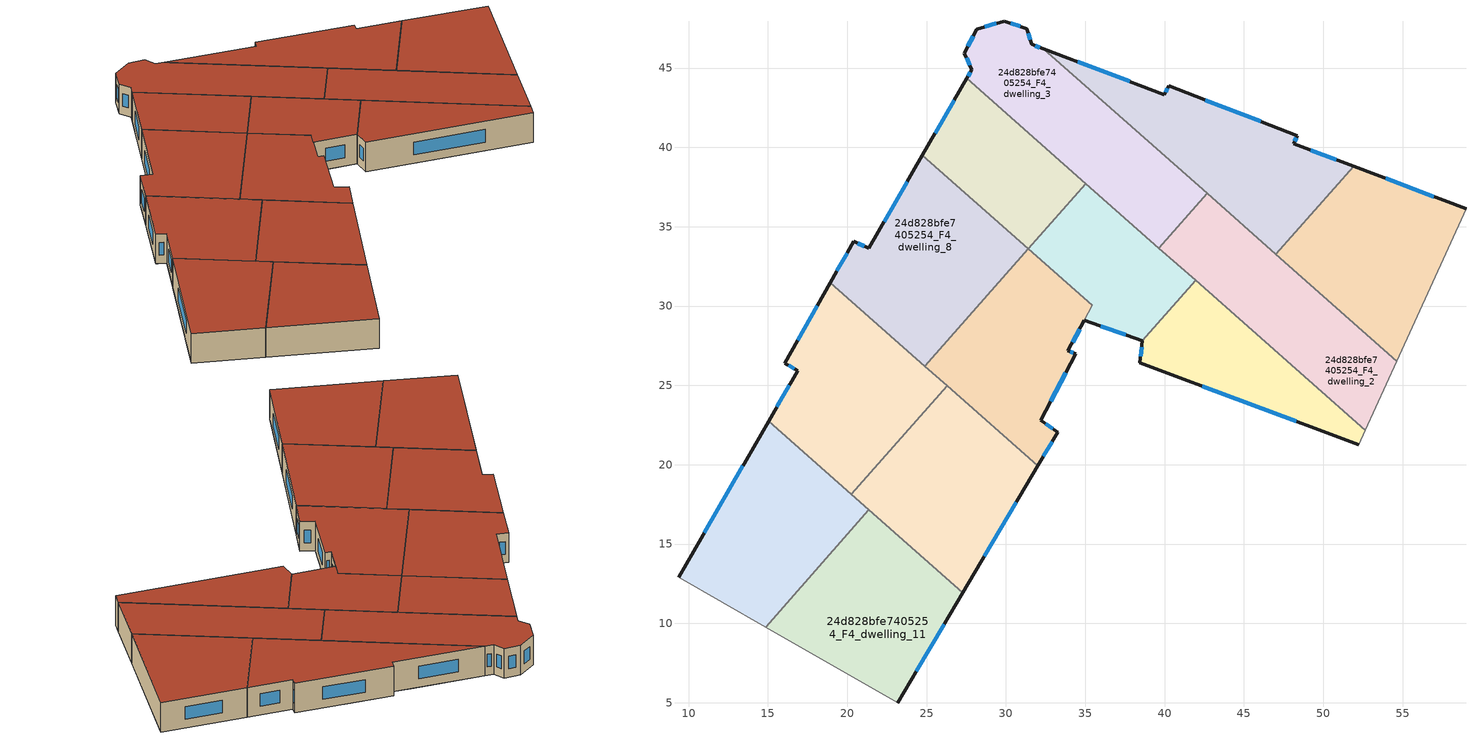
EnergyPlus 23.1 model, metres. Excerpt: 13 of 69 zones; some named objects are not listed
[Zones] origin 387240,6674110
24d828bfe7405254_F4_dwelling_0
 floor to 24d828bfe7405254_F3_dwelling_1 (EU_floor_Construction): 59,36.12 58.05,34.02 51.1,29.67 48.44,32.01 56.51,37.06 z12
 floor to 24d828bfe7405254_F3_dwelling_2 (EU_floor_Construction): 56.51,37.06 48.44,32.01 47.02,33.27 50.96,37.72 52.39,38.62 z12
 floor to 24d828bfe7405254_F3_dwelling_0 (EU_floor_Construction): 58.05,34.02 54.65,26.54 51.1,29.67 z12
 floor to 24d828bfe7405254_F3_dwelling_3 (EU_floor_Construction): 52.28,38.67 52.39,38.62 50.96,37.72 51.91,38.81 z12
 wall outside (EU_wall_Construction): 59,36.12 51.91,38.81 z12:15
 wall to 24d828bfe7405254_F4_dwelling_1 (EU_wall_Construction): 51.91,38.81 47.02,33.27 z12:15
 wall adiabatic (EU_wall_Construction): 54.65,26.54 59,36.12 z12:15
 wall to 24d828bfe7405254_F4_dwelling_2 (EU_wall_Construction): 47.02,33.27 54.65,26.54 z12:15
 window (EU_Window_Construction): 56.98,36.89 53.94,38.04 z12.86:14.14
 roof outside (EU_roof_Construction): 54.65,26.54 59,36.12 51.91,38.81 47.02,33.27 z15
24d828bfe7405254_F4_dwelling_1
 floor to 24d828bfe7405254_F3_dwelling_3 (EU_floor_Construction): 51.91,38.81 50.96,37.72 45.7,34.43 42.99,36.83 48.32,40.17 z12
 floor to 24d828bfe7405254_F3_dwelling_4 (EU_floor_Construction): 48.37,40.75 48.15,40.23 48.32,40.17 42.99,36.83 39.94,39.52 44.37,42.29 z12
 floor to 24d828bfe7405254_F3_dwelling_2 (EU_floor_Construction): 50.96,37.72 47.02,33.27 45.7,34.43 z12
 floor to 24d828bfe7405254_F3_dwelling_6 (EU_floor_Construction): 38.42,43.92 36.39,42.65 32.35,46.22 z12
 floor to 24d828bfe7405254_F3_dwelling_5 (EU_floor_Construction): 44.25,42.34 44.32,42.31 44.37,42.29 39.94,39.52 36.39,42.65 38.42,43.92 39.99,43.33 40.26,43.88 z12
 wall outside (EU_wall_Construction): 51.91,38.81 48.15,40.23 48.37,40.75 40.26,43.88 39.99,43.33 32.35,46.22 z12:15
 wall to 24d828bfe7405254_F4_dwelling_3 (EU_wall_Construction): 32.35,46.22 42.68,37.1 z12:15
 wall to 24d828bfe7405254_F4_dwelling_2 (EU_wall_Construction): 42.68,37.1 47.02,33.27 z12:15
 window (EU_Window_Construction): 50.84,39.22 49.22,39.83 / 37.81,44.15 34.54,45.39 / 40.18,43.72 40.07,43.49 / 46.05,41.64 42.58,42.99 / 48.21,40.38 48.31,40.6 z12.86:14.14
 roof outside (EU_roof_Construction): 47.02,33.27 51.91,38.81 48.15,40.23 48.37,40.75 40.26,43.88 39.99,43.33 32.35,46.22 z15
24d828bfe7405254_F4_dwelling_10
 floor to 24d828bfe7405254_F3_dwelling_12 (EU_floor_Construction): 24.08,26.93 16.01,21.88 15.04,22.74 16.89,25.92 16.25,26.29 21.25,29.42 z12
 floor to 24d828bfe7405254_F3_dwelling_11 (EU_floor_Construction): 26.22,25.04 18.15,19.99 16.01,21.88 24.08,26.93 z12
 floor to 24d828bfe7405254_F3_dwelling_13 (EU_floor_Construction): 21.25,29.42 16.25,26.29 16.07,26.4 18.93,31.47 z12
 floor to 24d828bfe7405254_F3_dwelling_10 (EU_floor_Construction): 26.3,24.97 21.23,19.23 19.93,18.42 18.15,19.99 26.22,25.04 z12
 floor adiabatic (EU_floor_Construction): 21.23,19.23 20.26,18.13 19.93,18.42 z12
 wall outside (EU_wall_Construction): 18.93,31.47 16.07,26.4 16.89,25.92 15.04,22.74 z12:15
 wall to 24d828bfe7405254_F4_dwelling_9 (EU_wall_Construction): 20.26,18.13 26.3,24.97 z12:15
 wall to 24d828bfe7405254_F4_dwelling_8 (EU_wall_Construction): 24.88,26.22 18.93,31.47 z12:15
 wall to 24d828bfe7405254_F4_dwelling_12 (EU_wall_Construction): 15.04,22.74 20.26,18.13 z12:15
 wall to 24d828bfe7405254_F4_dwelling_7 (EU_wall_Construction): 26.3,24.97 24.88,26.22 z12:15
 window (EU_Window_Construction): 16.36,25.01 15.57,23.65 / 16.3,26.26 16.65,26.06 / 18.11,30.02 16.89,27.85 z12.86:14.14
 roof outside (EU_roof_Construction): 20.26,18.13 26.3,24.97 18.93,31.47 16.07,26.4 16.89,25.92 15.04,22.74 z15
24d828bfe7405254_F4_dwelling_11
 floor to 24d828bfe7405254_F3_dwelling_7 (EU_floor_Construction): 27.28,11.93 23.17,4.99 15.96,9.13 24.44,14.44 z12
 floor to 24d828bfe7405254_F3_dwelling_8 (EU_floor_Construction): 24.44,14.44 15.96,9.13 14.86,9.76 19.63,15.17 21.96,16.63 z12
 floor adiabatic (EU_floor_Construction): 21.96,16.63 19.63,15.17 21.37,17.15 z12
 wall outside (EU_wall_Construction): 23.17,4.99 27.28,11.93 z12:15
 wall adiabatic (EU_wall_Construction): 14.86,9.76 23.17,4.99 z12:15
 wall to 24d828bfe7405254_F4_dwelling_12 (EU_wall_Construction): 21.37,17.15 14.86,9.76 z12:15
 wall to 24d828bfe7405254_F4_dwelling_9 (EU_wall_Construction): 27.28,11.93 21.37,17.15 z12:15
 window (EU_Window_Construction): 24.34,6.97 26.11,9.95 z12.86:14.14
 roof outside (EU_roof_Construction): 23.17,4.99 27.28,11.93 21.37,17.15 14.86,9.76 z15
24d828bfe7405254_F4_dwelling_12
 floor to 24d828bfe7405254_F3_dwelling_10 (EU_floor_Construction): 19.93,18.42 10.3,12.38 9.37,12.92 10.79,15.37 18.15,19.99 z12
 floor to 24d828bfe7405254_F3_dwelling_9 (EU_floor_Construction): 21.37,17.15 19.63,15.17 12.84,10.92 10.3,12.38 19.93,18.42 z12
 floor to 24d828bfe7405254_F3_dwelling_8 (EU_floor_Construction): 19.63,15.17 14.86,9.76 12.84,10.92 z12
 floor to 24d828bfe7405254_F3_dwelling_12 (EU_floor_Construction): 16.01,21.88 13.72,20.44 15.04,22.74 z12
 floor to 24d828bfe7405254_F3_dwelling_11 (EU_floor_Construction): 18.15,19.99 10.79,15.37 13.72,20.44 16.01,21.88 z12
 wall outside (EU_wall_Construction): 15.04,22.74 9.37,12.92 z12:15
 wall adiabatic (EU_wall_Construction): 9.37,12.92 14.86,9.76 z12:15
 wall to 24d828bfe7405254_F4_dwelling_9 (EU_wall_Construction): 21.37,17.15 20.26,18.13 z12:15
 window (EU_Window_Construction): 13.42,19.93 10.99,15.72 z12.86:14.14
 roof outside (EU_roof_Construction): 14.86,9.76 21.37,17.15 15.04,22.74 9.37,12.92 z15
24d828bfe7405254_F4_dwelling_2
 floor adiabatic (EU_floor_Construction): 54.65,26.54 52.66,22.16 47.04,27.13 51.1,29.67 z12; 51.1,29.67 47.04,27.13 44.38,29.47 48.44,32.01 z12
 floor to 24d828bfe7405254_F3_dwelling_4 (EU_floor_Construction): 42.99,36.83 41.76,36.06 42.68,37.1 z12
 floor to 24d828bfe7405254_F3_dwelling_3 (EU_floor_Construction): 45.7,34.43 41.64,31.89 39.64,33.66 41.76,36.06 42.99,36.83 z12
 floor to 24d828bfe7405254_F3_dwelling_2 (EU_floor_Construction): 48.44,32.01 44.38,29.47 41.64,31.89 45.7,34.43 z12
 wall to 24d828bfe7405254_F4_dwelling_3 (EU_wall_Construction): 42.68,37.1 39.64,33.66 z12:15
 wall adiabatic (EU_wall_Construction): 52.66,22.16 54.65,26.54 z12:15
 wall to 24d828bfe7405254_F4_dwelling_4 (EU_wall_Construction): 41.96,31.61 52.66,22.16 z12:15
 wall to 24d828bfe7405254_F4_dwelling_5 (EU_wall_Construction): 39.64,33.66 41.96,31.61 z12:15
 roof outside (EU_roof_Construction): 52.66,22.16 54.65,26.54 42.68,37.1 39.64,33.66 z15
24d828bfe7405254_F4_dwelling_3
 floor to 24d828bfe7405254_F3_dwelling_6 (EU_floor_Construction): 32.35,46.22 36.39,42.65 32.33,40.11 27.54,44.34 27.85,44.89 27.39,45.94 28.16,47.44 29.9,47.96 31.31,47.48 31.64,46.49 z12
 floor to 24d828bfe7405254_F3_dwelling_5 (EU_floor_Construction): 39.94,39.52 35.88,36.98 32.33,40.11 36.39,42.65 z12
 floor to 24d828bfe7405254_F3_dwelling_4 (EU_floor_Construction): 42.68,37.1 41.76,36.06 38.93,34.29 35.88,36.98 39.94,39.52 z12
 floor to 24d828bfe7405254_F3_dwelling_3 (EU_floor_Construction): 41.76,36.06 39.64,33.66 38.93,34.29 z12
 wall outside (EU_wall_Construction): 32.35,46.22 31.64,46.49 31.31,47.48 29.9,47.96 28.16,47.44 27.39,45.94 27.85,44.89 27.54,44.34 z12:15
 wall to 24d828bfe7405254_F4_dwelling_6 (EU_wall_Construction): 27.54,44.34 35.04,37.72 z12:15
 wall to 24d828bfe7405254_F4_dwelling_5 (EU_wall_Construction): 35.04,37.72 39.64,33.66 z12:15
 window (EU_Window_Construction): 27.76,44.73 27.63,44.5 / 27.52,45.64 27.72,45.19 / 27.94,47.01 27.61,46.37 / 29.4,47.81 28.66,47.59 / 30.91,47.62 30.3,47.82 / 31.55,46.77 31.41,47.2 / 32.15,46.3 31.84,46.41 z12.86:14.14
 roof outside (EU_roof_Construction): 39.64,33.66 42.68,37.1 32.35,46.22 31.64,46.49 31.31,47.48 29.9,47.96 28.16,47.44 27.39,45.94 27.85,44.89 27.54,44.34 z15
24d828bfe7405254_F4_dwelling_4
 floor to 24d828bfe7405254_F3_dwelling_2 (EU_floor_Construction): 44.38,29.47 39.12,26.17 38.45,26.42 38.6,27.81 41.96,31.61 z12
 floor to 24d828bfe7405254_F3_dwelling_1 (EU_floor_Construction): 47.04,27.13 43.12,24.67 39.12,26.17 44.38,29.47 z12
 floor to 24d828bfe7405254_F3_dwelling_0 (EU_floor_Construction): 52.66,22.16 52.25,21.26 43.12,24.67 47.04,27.13 z12
 wall outside (EU_wall_Construction): 38.6,27.81 38.45,26.42 52.25,21.26 z12:15
 wall to 24d828bfe7405254_F4_dwelling_5 (EU_wall_Construction): 41.96,31.61 38.6,27.81 z12:15
 wall adiabatic (EU_wall_Construction): 52.25,21.26 52.66,22.16 z12:15
 window (EU_Window_Construction): 42.39,24.95 48.3,22.74 / 38.56,27.42 38.49,26.82 z12.86:14.14
 roof outside (EU_roof_Construction): 52.25,21.26 52.66,22.16 41.96,31.61 38.6,27.81 38.45,26.42 z15
24d828bfe7405254_F4_dwelling_5
 floor to 24d828bfe7405254_F3_dwelling_4 (EU_floor_Construction): 38.93,34.29 34.08,31.25 31.41,33.61 32.53,34.88 35.88,36.98 z12
 floor to 24d828bfe7405254_F3_dwelling_3 (EU_floor_Construction): 41.64,31.89 36.38,28.6 34.95,29.1 35.45,30.04 34.08,31.25 38.93,34.29 z12
 floor to 24d828bfe7405254_F3_dwelling_5 (EU_floor_Construction): 35.88,36.98 32.53,34.88 35.04,37.72 z12
 floor to 24d828bfe7405254_F3_dwelling_2 (EU_floor_Construction): 41.96,31.61 38.6,27.81 36.38,28.6 41.64,31.89 z12
 wall outside (EU_wall_Construction): 34.95,29.1 38.6,27.81 z12:15
 wall to 24d828bfe7405254_F4_dwelling_6 (EU_wall_Construction): 35.04,37.72 31.41,33.61 z12:15
 wall to 24d828bfe7405254_F4_dwelling_7 (EU_wall_Construction): 31.41,33.61 35.45,30.04 34.95,29.1 z12:15
 window (EU_Window_Construction): 35.99,28.73 37.56,28.18 z12.86:14.14
 roof outside (EU_roof_Construction): 38.6,27.81 41.96,31.61 35.04,37.72 31.41,33.61 35.45,30.04 34.95,29.1 z15
24d828bfe7405254_F4_dwelling_6
 floor to 24d828bfe7405254_F3_dwelling_5 (EU_floor_Construction): 35.04,37.72 32.53,34.88 31.03,33.94 30.5,34.42 28.46,37.68 32.33,40.11 z12
 floor to 24d828bfe7405254_F3_dwelling_13 (EU_floor_Construction): 25.98,41.64 30.14,34.99 29.97,34.88 24.74,39.5 z12
 floor to 24d828bfe7405254_F3_dwelling_6 (EU_floor_Construction): 32.33,40.11 28.46,37.68 25.98,41.64 27.54,44.34 z12
 floor to 24d828bfe7405254_F3_dwelling_12 (EU_floor_Construction): 30.14,34.99 30.5,34.42 29.97,34.88 z12
 floor to 24d828bfe7405254_F3_dwelling_4 (EU_floor_Construction): 32.53,34.88 31.41,33.61 31.03,33.94 z12
 wall outside (EU_wall_Construction): 27.54,44.34 24.74,39.5 z12:15
 wall to 24d828bfe7405254_F4_dwelling_8 (EU_wall_Construction): 24.74,39.5 31.41,33.61 z12:15
 window (EU_Window_Construction): 26.74,42.96 25.54,40.89 z12.86:14.14
 roof outside (EU_roof_Construction): 31.41,33.61 35.04,37.72 27.54,44.34 24.74,39.5 z15
24d828bfe7405254_F4_dwelling_7
 floor to 24d828bfe7405254_F3_dwelling_11 (EU_floor_Construction): 32.06,31.93 33.51,29.61 26.22,25.04 24.88,26.22 27.28,28.93 z12
 floor to 24d828bfe7405254_F3_dwelling_10 (EU_floor_Construction): 33.51,29.61 34.43,28.14 33.92,27.17 28,23.47 26.22,25.04 z12
 floor to 24d828bfe7405254_F3_dwelling_8 (EU_floor_Construction): 32.38,23.16 32.2,22.8 33.27,22.05 32.01,19.92 30.02,21.68 z12
 floor to 24d828bfe7405254_F3_dwelling_3 (EU_floor_Construction): 35.45,30.04 34.43,28.14 32.93,30.53 34.08,31.25 z12
 floor to 24d828bfe7405254_F3_dwelling_12 (EU_floor_Construction): 31.17,33.34 32.06,31.93 27.28,28.93 z12
 floor to 24d828bfe7405254_F3_dwelling_9 (EU_floor_Construction): 34.39,26.99 32.38,23.16 30.02,21.68 28,23.47 33.92,27.17 z12
 floor to 24d828bfe7405254_F3_dwelling_4 (EU_floor_Construction): 34.08,31.25 32.93,30.53 31.17,33.34 31.41,33.61 z12
 wall outside (EU_wall_Construction): 32.01,19.92 33.27,22.05 32.2,22.8 34.39,26.99 33.92,27.17 34.94,29.09 z12:15
 wall to 24d828bfe7405254_F4_dwelling_8 (EU_wall_Construction): 31.41,33.61 24.88,26.22 z12:15
 wall to 24d828bfe7405254_F4_dwelling_9 (EU_wall_Construction): 26.3,24.97 32.01,19.92 z12:15
 window (EU_Window_Construction): 32.96,22.27 32.5,22.59 / 32.37,20.53 32.91,21.44 / 34.21,27.72 34.65,28.55 / 34.26,27.04 34.05,27.12 / 32.82,24 33.76,25.79 z12.86:14.14
 roof outside (EU_roof_Construction): 33.27,22.05 32.2,22.8 34.39,26.99 33.92,27.17 35.45,30.04 31.41,33.61 24.88,26.22 32.01,19.92 z15
24d828bfe7405254_F4_dwelling_8
 floor to 24d828bfe7405254_F3_dwelling_13 (EU_floor_Construction): 29.97,34.88 21.25,29.42 18.93,31.47 20.41,34.09 21.35,33.64 24.74,39.5 z12
 floor to 24d828bfe7405254_F3_dwelling_12 (EU_floor_Construction): 30.5,34.42 31.17,33.34 27.28,28.93 24.08,26.93 21.25,29.42 29.97,34.88 z12
 floor to 24d828bfe7405254_F3_dwelling_5 (EU_floor_Construction): 31.03,33.94 30.86,33.84 30.5,34.42 z12
 floor to 24d828bfe7405254_F3_dwelling_11 (EU_floor_Construction): 27.28,28.93 24.88,26.22 24.08,26.93 z12
 floor to 24d828bfe7405254_F3_dwelling_4 (EU_floor_Construction): 31.41,33.61 31.17,33.34 30.86,33.84 31.03,33.94 z12
 wall outside (EU_wall_Construction): 24.74,39.5 21.35,33.64 20.41,34.09 18.93,31.47 z12:15
 window (EU_Window_Construction): 19.99,33.34 19.35,32.22 / 21.08,33.77 20.68,33.96 / 23.77,37.83 22.32,35.32 z12.86:14.14
 roof outside (EU_roof_Construction): 24.88,26.22 31.41,33.61 24.74,39.5 21.35,33.64 20.41,34.09 18.93,31.47 z15
24d828bfe7405254_F4_dwelling_9
 floor to 24d828bfe7405254_F3_dwelling_8 (EU_floor_Construction): 32.01,19.92 31.31,18.74 24.44,14.44 21.96,16.63 30.02,21.68 z12
 floor to 24d828bfe7405254_F3_dwelling_7 (EU_floor_Construction): 31.31,18.74 27.28,11.93 24.44,14.44 z12
 floor to 24d828bfe7405254_F3_dwelling_9 (EU_floor_Construction): 30.02,21.68 21.96,16.63 20.26,18.13 21.23,19.23 28,23.47 z12
 floor to 24d828bfe7405254_F3_dwelling_10 (EU_floor_Construction): 28,23.47 21.23,19.23 26.3,24.97 z12
 wall outside (EU_wall_Construction): 27.28,11.93 32.01,19.92 z12:15
 window (EU_Window_Construction): 28.63,14.21 30.66,17.64 z12.86:14.14
 roof outside (EU_roof_Construction): 27.28,11.93 32.01,19.92 26.3,24.97 20.26,18.13 z15
[Building]
EU S2 Campaign: North Axis=0; Terrain=City; Solar Distribution=FullExterior
[Site:Location]
Helsinki-Vantaa.AP: Latitude=60.317; Longitude=24.963; Time Zone=2; Elevation=54.6
[SizingPeriod:WeatherFileDays]
AnnualSizingPeriod: Begin Month=1; Begin Day of Month=1; End Month=12; End Day of Month=31; Day of Week for Start Day=Monday; Use Weather File Daylight Saving Period=No; Use Weather File Rain and Snow Indicators=No
[MATERIAL]
EU_InternalMass_Material: Roughness=MediumRough; Thickness=0.1; Conductivity=1; Density=1800; Specific Heat=900; Thermal Absorptance=0.9; Solar Absorptance=0.7; Visible Absorptance=0.7
[MATERIAL:NOMASS] Roughness=MediumRough; Thermal Absorptance=0.9; Solar Absorptance=0.7; Visible Absorptance=0.7
Name | Thermal Resistance
EU_wall_NoMass | 1.10183
EU_roof_NoMass; EU_floor_NoMass | 1.70606
[WINDOWMATERIAL:SIMPLEGLAZINGSYSTEM]
EU_Window_SimpleGlazing: UFactor=3.11035; Solar Heat Gain Coefficient=0.8; Visible Transmittance=0.8
[CONSTRUCTION]
EU_wall_Construction: EU_wall_NoMass
EU_roof_Construction: EU_roof_NoMass
EU_floor_Construction: EU_floor_NoMass
EU_Window_Construction: EU_Window_SimpleGlazing
EU_InternalMass_Construction: EU_InternalMass_Material
[ZONE] Type=1; Multiplier=1; Ceiling Height=autocalculate; Floor Area=autocalculate; Part of Total Floor Area=Yes
Name | Volume
24d828bfe7405254_F4_dwelling_0 | 232.238
24d828bfe7405254_F4_dwelling_1 | 232.211
24d828bfe7405254_F4_dwelling_10 | 232.431
24d828bfe7405254_F4_dwelling_11 | 232.435
24d828bfe7405254_F4_dwelling_12 | 232.41
24d828bfe7405254_F4_dwelling_2 | 229.639
24d828bfe7405254_F4_dwelling_3 | 235.607
24d828bfe7405254_F4_dwelling_4 | 161.022
24d828bfe7405254_F4_dwelling_5 | 155.571
24d828bfe7405254_F4_dwelling_6 | 155.381
24d828bfe7405254_F4_dwelling_7 | 214.208
24d828bfe7405254_F4_dwelling_8 | 243.521
24d828bfe7405254_F4_dwelling_9 | 232.438
[INTERNALMASS] Construction=EU_InternalMass_Construction
Name | Zone or ZoneList | Surface Area
24d828bfe7405254_F4_dwelling_0_EU_InternalMass | 24d828bfe7405254_F4_dwelling_0 | 77.4127
24d828bfe7405254_F4_dwelling_1_EU_InternalMass | 24d828bfe7405254_F4_dwelling_1 | 77.4034
24d828bfe7405254_F4_dwelling_2_EU_InternalMass | 24d828bfe7405254_F4_dwelling_2 | 76.5464
24d828bfe7405254_F4_dwelling_3_EU_InternalMass | 24d828bfe7405254_F4_dwelling_3 | 78.5355
24d828bfe7405254_F4_dwelling_4_EU_InternalMass | 24d828bfe7405254_F4_dwelling_4 | 53.6743
24d828bfe7405254_F4_dwelling_5_EU_InternalMass | 24d828bfe7405254_F4_dwelling_5 | 51.8566
24d828bfe7405254_F4_dwelling_6_EU_InternalMass | 24d828bfe7405254_F4_dwelling_6 | 51.7937
24d828bfe7405254_F4_dwelling_7_EU_InternalMass | 24d828bfe7405254_F4_dwelling_7 | 71.4017
24d828bfe7405254_F4_dwelling_8_EU_InternalMass | 24d828bfe7405254_F4_dwelling_8 | 81.1734
24d828bfe7405254_F4_dwelling_9_EU_InternalMass | 24d828bfe7405254_F4_dwelling_9 | 77.4792
24d828bfe7405254_F4_dwelling_10_EU_InternalMass | 24d828bfe7405254_F4_dwelling_10 | 77.4772
24d828bfe7405254_F4_dwelling_11_EU_InternalMass | 24d828bfe7405254_F4_dwelling_11 | 77.478
24d828bfe7405254_F4_dwelling_12_EU_InternalMass | 24d828bfe7405254_F4_dwelling_12 | 77.4702
[OTHEREQUIPMENT] Fuel Type=Electricity; Design Level Calculation Method=Watts/Area; Power per Zone Floor Area=1; Fraction Latent=0; Fraction Radiant=0; Fraction Lost=0; Carbon Dioxide Generation Rate=0; EndUse Subcategory=EU_Step8_InternalGains
Name | Zone or ZoneList or Space or SpaceList | Schedule
EU_Step8_InternalGain_24d828bfe7405254_F4_dwelling_0_f000 | 24d828bfe7405254_F4_dwelling_0 | EU_Step8_GainSchedule_24d828bfe7405254_F4_dwelling_0_f000
EU_Step8_InternalGain_24d828bfe7405254_F4_dwelling_1_f000 | 24d828bfe7405254_F4_dwelling_1 | EU_Step8_GainSchedule_24d828bfe7405254_F4_dwelling_1_f000
EU_Step8_InternalGain_24d828bfe7405254_F4_dwelling_2_f000 | 24d828bfe7405254_F4_dwelling_2 | EU_Step8_GainSchedule_24d828bfe7405254_F4_dwelling_2_f000
EU_Step8_InternalGain_24d828bfe7405254_F4_dwelling_3_f000 | 24d828bfe7405254_F4_dwelling_3 | EU_Step8_GainSchedule_24d828bfe7405254_F4_dwelling_3_f000
EU_Step8_InternalGain_24d828bfe7405254_F4_dwelling_4_f000 | 24d828bfe7405254_F4_dwelling_4 | EU_Step8_GainSchedule_24d828bfe7405254_F4_dwelling_4_f000
EU_Step8_InternalGain_24d828bfe7405254_F4_dwelling_5_f000 | 24d828bfe7405254_F4_dwelling_5 | EU_Step8_GainSchedule_24d828bfe7405254_F4_dwelling_5_f000
EU_Step8_InternalGain_24d828bfe7405254_F4_dwelling_6_f000 | 24d828bfe7405254_F4_dwelling_6 | EU_Step8_GainSchedule_24d828bfe7405254_F4_dwelling_6_f000
EU_Step8_InternalGain_24d828bfe7405254_F4_dwelling_7_f000 | 24d828bfe7405254_F4_dwelling_7 | EU_Step8_GainSchedule_24d828bfe7405254_F4_dwelling_7_f000
EU_Step8_InternalGain_24d828bfe7405254_F4_dwelling_8_f000 | 24d828bfe7405254_F4_dwelling_8 | EU_Step8_GainSchedule_24d828bfe7405254_F4_dwelling_8_f000
EU_Step8_InternalGain_24d828bfe7405254_F4_dwelling_9_f000 | 24d828bfe7405254_F4_dwelling_9 | EU_Step8_GainSchedule_24d828bfe7405254_F4_dwelling_9_f000
EU_Step8_InternalGain_24d828bfe7405254_F4_dwelling_10_f000 | 24d828bfe7405254_F4_dwelling_10 | EU_Step8_GainSchedule_24d828bfe7405254_F4_dwelling_10_f000
EU_Step8_InternalGain_24d828bfe7405254_F4_dwelling_11_f000 | 24d828bfe7405254_F4_dwelling_11 | EU_Step8_GainSchedule_24d828bfe7405254_F4_dwelling_11_f000
EU_Step8_InternalGain_24d828bfe7405254_F4_dwelling_12_f000 | 24d828bfe7405254_F4_dwelling_12 | EU_Step8_GainSchedule_24d828bfe7405254_F4_dwelling_12_f000
[ZONEVENTILATION:DESIGNFLOWRATE] Schedule=EU_AlwaysOn; Design Flow Rate Calculation Method=AirChanges/Hour; Air Changes per Hour=0.756316; Ventilation Type=Natural; Fan Pressure Rise=0; Fan Total Efficiency=1; Constant Term Coefficient=1; Temperature Term Coefficient=0; Velocity Term Coefficient=0; Velocity Squared Term Coefficient=0; Minimum Indoor Temperature=-100; Maximum Indoor Temperature=100; Delta Temperature=-100; Minimum Outdoor Temperature=-100; Maximum Outdoor Temperature=100; Maximum Wind Speed=40
Name | Zone or ZoneList or Space or SpaceList
EU_ConstantAir_24d828bfe7405254_F4_dwelling_0 | 24d828bfe7405254_F4_dwelling_0
EU_ConstantAir_24d828bfe7405254_F4_dwelling_1 | 24d828bfe7405254_F4_dwelling_1
EU_ConstantAir_24d828bfe7405254_F4_dwelling_2 | 24d828bfe7405254_F4_dwelling_2
EU_ConstantAir_24d828bfe7405254_F4_dwelling_3 | 24d828bfe7405254_F4_dwelling_3
EU_ConstantAir_24d828bfe7405254_F4_dwelling_4 | 24d828bfe7405254_F4_dwelling_4
EU_ConstantAir_24d828bfe7405254_F4_dwelling_5 | 24d828bfe7405254_F4_dwelling_5
EU_ConstantAir_24d828bfe7405254_F4_dwelling_6 | 24d828bfe7405254_F4_dwelling_6
EU_ConstantAir_24d828bfe7405254_F4_dwelling_7 | 24d828bfe7405254_F4_dwelling_7
EU_ConstantAir_24d828bfe7405254_F4_dwelling_8 | 24d828bfe7405254_F4_dwelling_8
EU_ConstantAir_24d828bfe7405254_F4_dwelling_9 | 24d828bfe7405254_F4_dwelling_9
EU_ConstantAir_24d828bfe7405254_F4_dwelling_10 | 24d828bfe7405254_F4_dwelling_10
EU_ConstantAir_24d828bfe7405254_F4_dwelling_11 | 24d828bfe7405254_F4_dwelling_11
EU_ConstantAir_24d828bfe7405254_F4_dwelling_12 | 24d828bfe7405254_F4_dwelling_12
[HVACTEMPLATE:ZONE:IDEALLOADSAIRSYSTEM] System Availability Schedule=EU_AlwaysOn; Maximum Heating Supply Air Temperature=50; Minimum Cooling Supply Air Temperature=13; Maximum Heating Supply Air Humidity Ratio=0.0156; Minimum Cooling Supply Air Humidity Ratio=0.0077; Heating Limit=NoLimit; Cooling Limit=NoLimit; Heating Availability Schedule=EU_AlwaysOn; Cooling Availability Schedule=EU_CoolingOff; Dehumidification Control Type=ConstantSensibleHeatRatio; Cooling Sensible Heat Ratio=0.7; Dehumidification Setpoint=60; Humidification Control Type=None; Humidification Setpoint=30; Outdoor Air Method=None; Outdoor Air Flow Rate per Person=0.00944; Outdoor Air Flow Rate per Zone Floor Area=0; Outdoor Air Flow Rate per Zone=0; Demand Controlled Ventilation Type=None; Outdoor Air Economizer Type=NoEconomizer; Heat Recovery Type=None; Sensible Heat Recovery Effectiveness=0.7; Latent Heat Recovery Effectiveness=0.65
Name | Template Thermostat
24d828bfe7405254_F4_dwelling_0 | EU_HeatOnly_24d828bfe7405254_F4_dwelling_0
24d828bfe7405254_F4_dwelling_1 | EU_HeatOnly_24d828bfe7405254_F4_dwelling_1
24d828bfe7405254_F4_dwelling_2 | EU_HeatOnly_24d828bfe7405254_F4_dwelling_2
24d828bfe7405254_F4_dwelling_3 | EU_HeatOnly_24d828bfe7405254_F4_dwelling_3
24d828bfe7405254_F4_dwelling_4 | EU_HeatOnly_24d828bfe7405254_F4_dwelling_4
24d828bfe7405254_F4_dwelling_5 | EU_HeatOnly_24d828bfe7405254_F4_dwelling_5
24d828bfe7405254_F4_dwelling_6 | EU_HeatOnly_24d828bfe7405254_F4_dwelling_6
24d828bfe7405254_F4_dwelling_7 | EU_HeatOnly_24d828bfe7405254_F4_dwelling_7
24d828bfe7405254_F4_dwelling_8 | EU_HeatOnly_24d828bfe7405254_F4_dwelling_8
24d828bfe7405254_F4_dwelling_9 | EU_HeatOnly_24d828bfe7405254_F4_dwelling_9
24d828bfe7405254_F4_dwelling_10 | EU_HeatOnly_24d828bfe7405254_F4_dwelling_10
24d828bfe7405254_F4_dwelling_11 | EU_HeatOnly_24d828bfe7405254_F4_dwelling_11
24d828bfe7405254_F4_dwelling_12 | EU_HeatOnly_24d828bfe7405254_F4_dwelling_12
[SIZING:ZONE] Zone Cooling Design Supply Air Temperature Input Method=SupplyAirTemperature; Zone Cooling Design Supply Air Temperature=13; Zone Heating Design Supply Air Temperature Input Method=SupplyAirTemperature; Zone Heating Design Supply Air Temperature=50; Zone Cooling Design Supply Air Humidity Ratio=0.008; Zone Heating Design Supply Air Humidity Ratio=0.008; Cooling Design Air Flow Method=DesignDay; Cooling Design Air Flow Rate=0; Cooling Minimum Air Flow per Zone Floor Area=0.000762; Cooling Minimum Air Flow=0; Cooling Minimum Air Flow Fraction=0.2; Heating Design Air Flow Method=DesignDay; Heating Design Air Flow Rate=0; Heating Maximum Air Flow per Zone Floor Area=0.002032; Heating Maximum Air Flow=0.141576; Heating Maximum Air Flow Fraction=0.3; Account for Dedicated Outdoor Air System=No; Dedicated Outdoor Air System Control Strategy=NeutralSupplyAir; Dedicated Outdoor Air Low Setpoint Temperature for Design=autosize; Dedicated Outdoor Air High Setpoint Temperature for Design=autosize; Zone Load Sizing Method=Sensible Load Only No Latent Load; Zone Latent Cooling Design Supply Air Humidity Ratio Input Method=HumidityRatioDifference; Zone Cooling Design Supply Air Humidity Ratio Difference=0.005; Zone Latent Heating Design Supply Air Humidity Ratio Input Method=HumidityRatioDifference; Zone Humidification Design Supply Air Humidity Ratio Difference=0.005
24d828bfe7405254_F4_dwelling_0; 24d828bfe7405254_F4_dwelling_1; 24d828bfe7405254_F4_dwelling_2; 24d828bfe7405254_F4_dwelling_3; 24d828bfe7405254_F4_dwelling_4; 24d828bfe7405254_F4_dwelling_5; 24d828bfe7405254_F4_dwelling_6; 24d828bfe7405254_F4_dwelling_7; 24d828bfe7405254_F4_dwelling_8; 24d828bfe7405254_F4_dwelling_9; 24d828bfe7405254_F4_dwelling_10; 24d828bfe7405254_F4_dwelling_11; 24d828bfe7405254_F4_dwelling_12
[SCHEDULE:CONSTANT]
Name | Hourly Value
EU_AlwaysOn | 1
EU_CoolingOff | 0
[SCHEDULE:FILE] Column Number=1; Rows to Skip at Top=0; Number of Hours of Data=8760; Column Separator=Comma; Interpolate to Timestep=No; Minutes per Item=60; Adjust Schedule for Daylight Savings=Yes
Name | File
EU_Step8_GainSchedule_24d828bfe7405254_F4_dwelling_0_f000 | ../../schedules/24d828bfe7405254/24d828bfe7405254_F4_dwelling_0_f000_gain.csv
EU_Step8_GainSchedule_24d828bfe7405254_F4_dwelling_1_f000 | ../../schedules/24d828bfe7405254/24d828bfe7405254_F4_dwelling_1_f000_gain.csv
EU_Step8_GainSchedule_24d828bfe7405254_F4_dwelling_2_f000 | ../../schedules/24d828bfe7405254/24d828bfe7405254_F4_dwelling_2_f000_gain.csv
EU_Step8_GainSchedule_24d828bfe7405254_F4_dwelling_3_f000 | ../../schedules/24d828bfe7405254/24d828bfe7405254_F4_dwelling_3_f000_gain.csv
EU_Step8_GainSchedule_24d828bfe7405254_F4_dwelling_4_f000 | ../../schedules/24d828bfe7405254/24d828bfe7405254_F4_dwelling_4_f000_gain.csv
EU_Step8_GainSchedule_24d828bfe7405254_F4_dwelling_5_f000 | ../../schedules/24d828bfe7405254/24d828bfe7405254_F4_dwelling_5_f000_gain.csv
EU_Step8_GainSchedule_24d828bfe7405254_F4_dwelling_6_f000 | ../../schedules/24d828bfe7405254/24d828bfe7405254_F4_dwelling_6_f000_gain.csv
EU_Step8_GainSchedule_24d828bfe7405254_F4_dwelling_7_f000 | ../../schedules/24d828bfe7405254/24d828bfe7405254_F4_dwelling_7_f000_gain.csv
EU_Step8_GainSchedule_24d828bfe7405254_F4_dwelling_8_f000 | ../../schedules/24d828bfe7405254/24d828bfe7405254_F4_dwelling_8_f000_gain.csv
EU_Step8_GainSchedule_24d828bfe7405254_F4_dwelling_9_f000 | ../../schedules/24d828bfe7405254/24d828bfe7405254_F4_dwelling_9_f000_gain.csv
EU_Step8_GainSchedule_24d828bfe7405254_F4_dwelling_10_f000 | ../../schedules/24d828bfe7405254/24d828bfe7405254_F4_dwelling_10_f000_gain.csv
EU_Step8_GainSchedule_24d828bfe7405254_F4_dwelling_11_f000 | ../../schedules/24d828bfe7405254/24d828bfe7405254_F4_dwelling_11_f000_gain.csv
EU_Step8_GainSchedule_24d828bfe7405254_F4_dwelling_12_f000 | ../../schedules/24d828bfe7405254/24d828bfe7405254_F4_dwelling_12_f000_gain.csv
